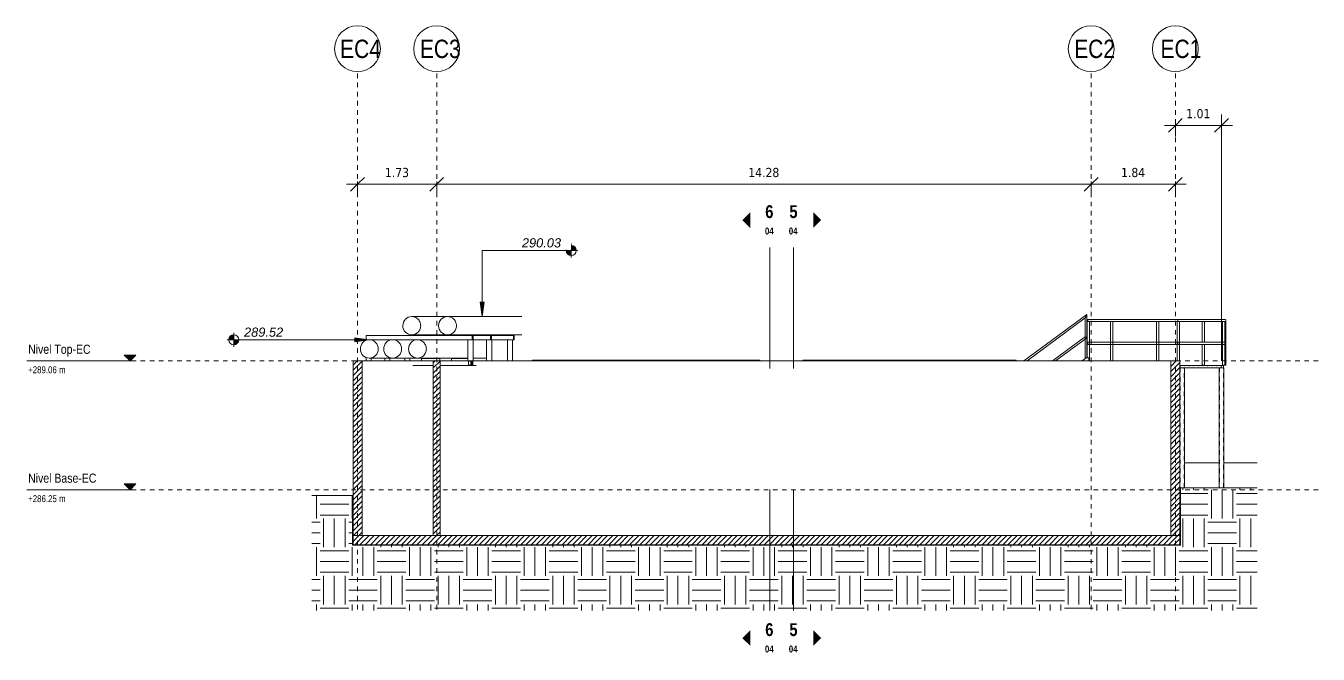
# Model space of a CAD drawing. Header units: metres. Extents: x 118 to 451, y -76 to 55.
# Drawn here: x 325.79 to 354, y -3.16 to 10.56 of the extents above; entities that cross this region are included whole.
import ezdxf

# ---------------------------------------------------------------- set-up
doc = ezdxf.new("R2010")
doc.units = ezdxf.units.M
for name, pattern in [('Centre', [0.03175, 0.00635, -0.00475, 0.0159, -0.00475]), ('Grid Line', [0.022225, 0.0127, -0.003175, 0.003175, -0.003175]), ('Hidden', [0.007144, 0.004763, -0.002381])]:
    doc.linetypes.add(name, pattern=pattern)
for name, color, linetype, lineweight in [('A-ANNO-DIMS', 7, 'Continuous', 9), ('A-ANNO-DIMS-100', 7, 'Continuous', 9), ('A-DETL-GENF', 7, 'Continuous', 9), ('A-DETL-THIN', 7, 'Continuous', 9), ('A-FLOR', 7, 'Continuous', 9), ('A-FLOR-HRAL', 7, 'Continuous', 9), ('A-FLOR-LEVL', 7, 'Continuous', 9), ('A-FLOR-PATT', 7, 'Continuous', 35), ('A-GENM', 7, 'Continuous', 9), ('A-WALL', 7, 'Continuous', 9), ('A-WALL-PATT', 7, 'Continuous', 35), ('G-ANNO-DIMS', 7, 'Continuous', 9), ('G-ANNO-SYMB', 7, 'Continuous', 9), ('P-PIPE', 7, 'Continuous', 9), ('S-BEAM', 7, 'Continuous', 9), ('S-COLS', 7, 'Continuous', 9), ('S-GRID', 7, 'Continuous', 9), ('S-GRID-IDEN', 7, 'Continuous', 9)]:
    doc.layers.add(name, color=color, linetype=linetype, lineweight=lineweight)
doc.layers.add('L-PLNT', color=7, linetype='Continuous', lineweight=18, true_color=0x7f7f7f)
doc.styles.add('Arial_I', font='ariali.ttf', dxfattribs={"height": 0.2})
doc.styles.add('Saira Condensed', font='SairaCondensed-Regular.ttf', dxfattribs={"height": 0.4})
doc.styles.add('Saira Condensed_1', font='SairaCondensed-Regular.ttf', dxfattribs={"height": 0.2})
doc.styles.add('Saira Condensed_2', font='SairaCondensed-Regular.ttf', dxfattribs={"height": 0.15})
doc.styles.add('Saira Condensed_B', font='', dxfattribs={"height": 0.15})
doc.styles.add('Saira Condensed_B_1', font='', dxfattribs={"height": 0.28})
doc.styles.add('Tahoma', font='tahoma.ttf', dxfattribs={"height": 0.2})
doc.styles.get('Saira Condensed_B').set_extended_font_data('Saira Condensed', bold=True)
doc.styles.get('Saira Condensed_B_1').set_extended_font_data('Saira Condensed', bold=True)
doc.dimstyles.new('R_Tahoma_2_0', dxfattribs={"dimscale": 0.3048, "dimtxt": 0.208804, "dimasz": 0.984252, "dimexe": 0.787402, "dimexo": 0.492126, "dimgap": 0.328084, "dimtad": 1, "dimrnd": 0.01, "dimzin": 0, "dimdsep": 46, "dimtxsty": 'Tahoma', "dimblk1": 'OBLIQUE', "dimblk2": 'OBLIQUE', "dimsah": 1, "dimcen": 0.09, "dimdle": 0.787402, "dimazin": 2, "dimtfac": 1, "dimtdec": 4, "dimtix": 1, "dimtmove": 0, "dimatfit": 3, "dimfxl": 1, "dimtvp": 1, "dimtolj": 1, "dimtzin": 0, "dimarcsym": 2})
pattern_1 = [(45, (344.713605, 1.126), (-0.05656854, 0.05656854), [])]

# ---------------------------------------------------------------- blocks, each defined once
blk = doc.blocks.new('M_RPC Tree - Conifer - Yellow Pine - 27_4 Meters-644703-Sección 01')
at = {"layer": 'L-PLNT'}
for p, q in [((-15.282, 1.013), (-14.521, 1.013)), ((-13.695, 1.013), (-14.421, 1.013))]:
    blk.add_line(p, q, dxfattribs=at)
blk = doc.blocks.new('YADRAN_AB_ARQ_MO_000_SITIO_rvt-1-Sección 01')
at = {"layer": 'L-PLNT', "color": 8, "lineweight": 18, "true_color": 0x7f7f7f}
blk.add_blockref('M_RPC Tree - Conifer - Yellow Pine - 27_4 Meters-644703-Sección 01', (0, 0), dxfattribs=at)
blk = doc.blocks.new('Elbow - Generic - Standard-1697983-Sección 01')
at = {"layer": 'P-PIPE'}
for p, q in [((-31.276, 3.295), (-31.269, 3.295)), ((-31.269, 3.295), (-31.253, 3.295)), ((-31.252, 3.295), (-31.239, 3.295)), ((-31.239, 3.295), (-31.206, 3.295)), ((-31.206, 3.295), (-31.166, 3.295)), ((-31.166, 3.295), (-31.12, 3.295)), ((-31.12, 3.295), (-31.072, 3.295)), ((-31.072, 3.295), (-30.978, 3.295)), ((-30.978, 3.295), (-30.939, 3.295)), ((-30.939, 3.295), (-30.917, 3.295))]:
    blk.add_line(p, q, dxfattribs=at)
at = {"layer": 'P-PIPE', "flags": 128}
blk.add_lwpolyline([(-31.276, 3.302), (-31.276, 3.301), (-31.276, 3.295), (-31.276, 3.295)], dxfattribs=at)
at = {"layer": 'P-PIPE'}
for start_param, end_param in [(3.077042, 3.141593), (3.141593, 3.206143)]:
    blk.add_ellipse((-31.121, 3.503), major_axis=(0, 0.202), ratio=0.97437, start_param=start_param, end_param=end_param, dxfattribs=at)
blk = doc.blocks.new('Elbow - Generic - Standard-V63-Sección 01')
at = {"layer": 'P-PIPE'}
for p, q in [((-31.931, 3.295), (-31.924, 3.295)), ((-31.923, 3.295), (-31.774, 3.295)), ((-31.774, 3.295), (-31.527, 3.295))]:
    blk.add_line(p, q, dxfattribs=at)
at = {"layer": 'P-PIPE', "flags": 128}
for points in [[(-31.931, 3.302), (-31.931, 3.301), (-31.931, 3.295), (-31.931, 3.295)], [(-31.527, 3.302), (-31.527, 3.297), (-31.527, 3.295)]]:
    blk.add_lwpolyline(points, dxfattribs=at)
at = {"layer": 'P-PIPE'}
for start_param, end_param in [(3.076101, 3.141593), (3.141593, 3.207085)]:
    blk.add_ellipse((-31.776, 3.503), major_axis=(0, 0.202), ratio=0.97437, start_param=start_param, end_param=end_param, dxfattribs=at)
blk = doc.blocks.new('RHS-Rectangular Hollow Section - 100 x 100-1771880-Sección 01')
at = {"layer": 'S-BEAM'}
for p, q in [((-29.925, 3.799), (-30.405, 3.799)), ((-30.395, 3.699), (-30.056, 3.699)), ((-29.955, 3.699), (-29.925, 3.699)), ((-29.926, 3.793), (-29.926, 3.706)), ((-29.909, 3.799), (-29.925, 3.799)), ((-29.925, 3.796), (-29.909, 3.796)), ((-29.925, 3.706), (-29.925, 3.793)), ((-29.909, 3.703), (-29.925, 3.703)), ((-29.925, 3.699), (-29.909, 3.699)), ((-29.909, 3.793), (-29.909, 3.706)), ((-29.908, 3.706), (-29.908, 3.793))]:
    blk.add_line(p, q, dxfattribs=at)
for centre, major_axis, start_param, end_param in [((-29.925, 3.793), (0, 0.0064), 0, 1.570796), ((-29.925, 3.706), (0, 0.0064), 1.570796, 3.141593), ((-29.925, 3.793), (0, 0.0032), 0, 1.570796), ((-29.925, 3.706), (0, 0.0032), 1.570796, 3.141593), ((-29.909, 3.793), (0, 0.0064), 4.712389, 6.283185), ((-29.909, 3.793), (0, 0.0032), 4.712389, 6.283185), ((-29.909, 3.706), (0, 0.0064), 3.141593, 4.712389), ((-29.909, 3.706), (0, 0.0032), 3.141593, 4.712389)]:
    blk.add_ellipse(centre, major_axis=major_axis, ratio=0.173648, start_param=start_param, end_param=end_param, dxfattribs=at)
blk = doc.blocks.new('FCA_N_Columna de acero - 100x100mm-1769814-Sección 01')
at = {"layer": 'S-COLS'}
for p, q in [((-32.298, 3.302), (-32.298, 3.242)), ((-32.186, 3.242), (-32.186, 3.302))]:
    blk.add_line(p, q, dxfattribs=at)
blk = doc.blocks.new('FCA_N_Columna de acero - 100x100mm-V64-Sección 01')
at = {"layer": 'S-COLS'}
for p, q in [((-30.057, 3.702), (-30.057, 3.242)), ((-30.057, 3.702), (-30.047, 3.702)), ((-29.972, 3.702), (-30.047, 3.702)), ((-29.972, 3.702), (-29.958, 3.702)), ((-29.954, 3.702), (-29.958, 3.702)), ((-29.945, 3.242), (-29.945, 3.7))]:
    blk.add_line(p, q, dxfattribs=at)
blk = doc.blocks.new('RHS-Rectangular Hollow Section - 100 x 100-1771834-Sección 01')
at = {"layer": 'S-BEAM'}
for p, q in [((-30.424, 3.799), (-30.802, 3.799)), ((-30.802, 3.699), (-30.424, 3.699)), ((-30.426, 3.793), (-30.426, 3.706)), ((-30.425, 3.706), (-30.425, 3.793)), ((-30.405, 3.799), (-30.424, 3.799)), ((-30.424, 3.796), (-30.405, 3.796)), ((-30.405, 3.703), (-30.424, 3.703)), ((-30.404, 3.793), (-30.404, 3.706)), ((-30.403, 3.706), (-30.403, 3.793))]:
    blk.add_line(p, q, dxfattribs=at)
for centre, major_axis, start_param, end_param in [((-30.424, 3.793), (0, 0.0064), 0, 1.570796), ((-30.424, 3.706), (0, 0.0064), 1.570796, 2.094395), ((-30.424, 3.793), (0, 0.0032), 0, 1.570796), ((-30.424, 3.706), (0, 0.0032), 1.570796, 3.141593), ((-30.405, 3.793), (0, 0.0064), 4.712389, 6.283185), ((-30.405, 3.793), (0, 0.0032), 4.712389, 6.283185), ((-30.405, 3.706), (0, 0.0032), 3.141593, 4.712389), ((-30.405, 3.706), (0, 0.0064), 4.18879, 4.712389)]:
    blk.add_ellipse(centre, major_axis=major_axis, ratio=0.224951, start_param=start_param, end_param=end_param, dxfattribs=at)
blk = doc.blocks.new('FCA_N_Columna de acero - 100x100mm-V65-Sección 01')
at = {"layer": 'S-COLS'}
for p, q in [((-32.732, 3.303), (-32.732, 3.242)), ((-32.62, 3.242), (-32.62, 3.303))]:
    blk.add_line(p, q, dxfattribs=at)
blk = doc.blocks.new('FCA_N_Columna de acero - 100x100mm-V66-Sección 01')
at = {"layer": 'S-COLS'}
for p, q in [((-30.51, 3.702), (-30.51, 3.242)), ((-30.506, 3.702), (-30.5, 3.702)), ((-30.426, 3.702), (-30.5, 3.702)), ((-30.426, 3.702), (-30.412, 3.702)), ((-30.395, 3.702), (-30.412, 3.702)), ((-30.395, 3.242), (-30.395, 3.702)), ((-30.395, 3.702), (-30.395, 3.702))]:
    blk.add_line(p, q, dxfattribs=at)
blk = doc.blocks.new('RHS-Rectangular Hollow Section - 100 x 100-1771792-Sección 01')
at = {"layer": 'S-BEAM'}
for p, q in [((-33.139, 3.706), (-33.139, 3.793)), ((-30.822, 3.799), (-33.138, 3.799)), ((-33.138, 3.699), (-33.098, 3.699)), ((-32.811, 3.699), (-32.589, 3.699)), ((-32.301, 3.699), (-32.047, 3.699)), ((-31.76, 3.699), (-30.822, 3.699)), ((-30.823, 3.793), (-30.823, 3.706)), ((-30.823, 3.706), (-30.823, 3.793)), ((-30.802, 3.799), (-30.822, 3.799)), ((-30.822, 3.796), (-30.802, 3.796)), ((-30.802, 3.703), (-30.822, 3.703)), ((-30.822, 3.699), (-30.802, 3.699)), ((-30.802, 3.793), (-30.802, 3.706)), ((-30.801, 3.706), (-30.801, 3.793))]:
    blk.add_line(p, q, dxfattribs=at)
for centre, major_axis, start_param, end_param in [((-33.138, 3.793), (0, 0.0064), 0, 1.570796), ((-33.138, 3.706), (0, 0.0064), 1.570796, 2.879793), ((-30.822, 3.793), (0, 0.0064), 0, 1.570796), ((-30.822, 3.793), (0, 0.0032), 0, 1.570796), ((-30.822, 3.706), (0, 0.0064), 1.570796, 3.141593), ((-30.822, 3.706), (0, 0.0032), 1.570796, 3.141593), ((-30.802, 3.793), (0, 0.0064), 4.712389, 6.283185), ((-30.802, 3.793), (0, 0.0032), 4.712389, 6.283185), ((-30.802, 3.706), (0, 0.0064), 3.141593, 4.712389), ((-30.802, 3.706), (0, 0.0032), 3.141593, 4.712389)]:
    blk.add_ellipse(centre, major_axis=major_axis, ratio=0.224951, start_param=start_param, end_param=end_param, dxfattribs=at)
blk = doc.blocks.new('FCA_N_Columna de acero - 100x100mm-V67-Sección 01')
at = {"layer": 'S-COLS'}
for p, q in [((-33.141, 3.702), (-33.141, 3.688)), ((-33.141, 3.702), (-33.14, 3.702)), ((-33.135, 3.702), (-33.131, 3.702)), ((-33.116, 3.702), (-33.131, 3.702)), ((-33.141, 3.317), (-33.141, 3.242)), ((-33.029, 3.242), (-33.029, 3.303))]:
    blk.add_line(p, q, dxfattribs=at)
blk = doc.blocks.new('FCA_N_Columna de acero - 100x100mm-V68-Sección 01')
at = {"layer": 'S-COLS'}
for p, q in [((-30.918, 3.702), (-30.918, 3.242)), ((-30.915, 3.702), (-30.909, 3.702)), ((-30.835, 3.702), (-30.909, 3.702)), ((-30.835, 3.702), (-30.829, 3.702)), ((-30.804, 3.702), (-30.821, 3.702)), ((-30.803, 3.242), (-30.803, 3.702)), ((-30.918, 3.242), (-30.909, 3.242)), ((-30.835, 3.242), (-30.909, 3.242))]:
    blk.add_line(p, q, dxfattribs=at)
blk = doc.blocks.new('RHS-Rectangular Hollow Section - 100 x 100-1771746-Sección 01')
at = {"layer": 'S-BEAM'}
for p, q in [((-31.676, 3.242), (-32.119, 3.242)), ((-32.119, 3.142), (-31.676, 3.142)), ((-30.856, 3.242), (-31.526, 3.242)), ((-31.526, 3.142), (-30.856, 3.142)), ((-30.858, 3.235), (-30.858, 3.148)), ((-30.857, 3.148), (-30.857, 3.235)), ((-30.836, 3.235), (-30.836, 3.148)), ((-30.835, 3.148), (-30.835, 3.235))]:
    blk.add_line(p, q, dxfattribs=at)
for centre, major_axis, start_param, end_param in [((-30.856, 3.235), (0, 0.0064), 1.015436, 1.570796), ((-30.856, 3.148), (0, 0.0064), 1.570796, 2.126157), ((-30.856, 3.235), (0, 0.0032), 0, 1.570796), ((-30.856, 3.148), (0, 0.0032), 1.570796, 3.141593), ((-30.836, 3.235), (0, 0.0032), 4.712389, 6.283185), ((-30.836, 3.148), (0, 0.0032), 3.141593, 4.712389), ((-30.836, 3.235), (0, 0.0064), 4.712389, 5.267749), ((-30.836, 3.148), (0, 0.0064), 4.157029, 4.712389)]:
    blk.add_ellipse(centre, major_axis=major_axis, ratio=0.224951, start_param=start_param, end_param=end_param, dxfattribs=at)
blk = doc.blocks.new('RHS-Rectangular Hollow Section - 100 x 100-1771747-Sección 01')
at = {"layer": 'S-BEAM'}
for p, q in [((-30.909, 3.235), (-30.909, 3.148)), ((-30.905, 3.148), (-30.905, 3.235)), ((-30.817, 3.242), (-30.902, 3.242)), ((-30.902, 3.239), (-30.817, 3.239)), ((-30.817, 3.145), (-30.902, 3.145)), ((-30.902, 3.142), (-30.817, 3.142)), ((-30.736, 3.242), (-30.817, 3.242)), ((-30.817, 3.142), (-30.736, 3.142)), ((-30.814, 3.235), (-30.814, 3.148)), ((-30.811, 3.148), (-30.811, 3.235))]:
    blk.add_line(p, q, dxfattribs=at)
for centre, major_axis, start_param, end_param in [((-30.902, 3.235), (0, 0.0064), 0, 1.570796), ((-30.902, 3.148), (0, 0.0064), 1.570796, 3.141593), ((-30.902, 3.235), (0, 0.0032), 0, 1.570796), ((-30.902, 3.148), (0, 0.0032), 1.570796, 3.141593), ((-30.817, 3.235), (0, 0.0064), 4.712389, 6.283185), ((-30.817, 3.235), (0, 0.0032), 4.712389, 6.283185), ((-30.817, 3.148), (0, 0.0064), 3.141593, 4.712389), ((-30.817, 3.148), (0, 0.0032), 3.141593, 4.712389)]:
    blk.add_ellipse(centre, major_axis=major_axis, ratio=0.97437, start_param=start_param, end_param=end_param, dxfattribs=at)
blk = doc.blocks.new('M_Esc Estanque Cabecera-03 - M_Esc Estanque Cabecera-03-1776153-Sección 01')
at = {"layer": 'A-GENM'}
for p, q in [((-17.407, 4.258), (-18.782, 3.242)), ((-17.407, 3.306), (-17.407, 4.258)), ((-18.715, 3.242), (-17.447, 4.179)), ((-17.447, 4.179), (-17.447, 3.749)), ((-17.439, 3.773), (-18.158, 3.242)), ((-18.091, 3.242), (-17.415, 3.741)), ((-17.447, 3.736), (-17.447, 3.306)), ((-17.422, 3.751), (-17.431, 3.763)), ((-17.427, 3.306), (-17.514, 3.242)), ((-17.447, 3.306), (-17.411, 3.306)), ((-17.368, 3.306), (-17.411, 3.306)), ((-17.368, 3.242), (-17.368, 3.306))]:
    blk.add_line(p, q, dxfattribs=at)
blk.add_open_spline([(-17.447, 4.179), (-17.447, 4.179), (-17.447, 4.179), (-17.446, 4.18), (-17.445, 4.182), (-17.445, 4.183), (-17.444, 4.185), (-17.443, 4.187), (-17.442, 4.189), (-17.441, 4.191), (-17.439, 4.194), (-17.438, 4.197), (-17.436, 4.2), (-17.434, 4.204), (-17.432, 4.209), (-17.429, 4.214), (-17.427, 4.219), (-17.424, 4.224), (-17.422, 4.229), (-17.419, 4.234), (-17.417, 4.238), (-17.416, 4.241), (-17.414, 4.244), (-17.413, 4.246), (-17.412, 4.249), (-17.411, 4.251), (-17.41, 4.253), (-17.409, 4.254), (-17.408, 4.256), (-17.407, 4.257), (-17.407, 4.258), (-17.407, 4.258), (-17.407, 4.258)], degree=3, knots=[0, 0, 0, 0, 0.041667, 0.083333, 0.125, 0.145833, 0.166667, 0.208333, 0.229167, 0.25, 0.291667, 0.3125, 0.333333, 0.375, 0.416667, 0.458333, 0.5, 0.541667, 0.583333, 0.625, 0.666667, 0.6875, 0.708333, 0.75, 0.770833, 0.791667, 0.833333, 0.854167, 0.875, 0.916667, 0.958333, 1, 1, 1, 1], dxfattribs=at)
blk = doc.blocks.new('Grating Peldaño - 1100 x 1000-1777351-Sección 01')
at = {"layer": 'A-GENM'}
for p, q in [((-15.379, 3.142), (-14.427, 3.142)), ((-15.379, 3.142), (-15.377, 3.142)), ((-15.377, 3.142), (-15.377, 3.092)), ((-14.477, 3.142), (-14.427, 3.142)), ((-14.477, 3.092), (-14.477, 3.142)), ((-14.427, 3.092), (-14.427, 3.142)), ((-14.427, 3.142), (-14.427, 3.092)), ((-14.427, 3.092), (-15.379, 3.092)), ((-15.377, 3.092), (-15.379, 3.092)), ((-14.427, 3.092), (-14.477, 3.092))]:
    blk.add_line(p, q, dxfattribs=at)
for centre, start, end in [((-15.377, 3.137), 0, 105), ((-15.377, 3.137), 255, 0), ((-15.277, 3.137), 0, 180), ((-15.277, 3.137), 180, 0), ((-15.177, 3.137), 0, 180), ((-15.177, 3.137), 180, 0), ((-15.077, 3.137), 0, 180), ((-15.077, 3.137), 180, 0), ((-14.977, 3.137), 0, 180), ((-14.977, 3.137), 180, 0), ((-14.877, 3.137), 0, 180), ((-14.877, 3.137), 180, 0), ((-14.777, 3.137), 0, 180), ((-14.777, 3.137), 180, 0), ((-14.677, 3.137), 0, 180), ((-14.677, 3.137), 180, 0), ((-14.577, 3.137), 0, 180), ((-14.577, 3.137), 180, 0), ((-14.477, 3.137), 0, 180), ((-14.477, 3.137), 180, 0)]:
    blk.add_arc(centre, 0.005, start, end, dxfattribs=at)
blk = doc.blocks.new('Railing - 2_-1754973-Sección 01')
at = {"layer": 'A-FLOR-HRAL'}
for p, q in [((-16.892, 4.099), (-16.892, 3.242)), ((-16.892, 4.099), (-16.867, 4.099)), ((-16.867, 4.099), (-16.842, 4.099)), ((-16.842, 3.242), (-16.842, 4.099))]:
    blk.add_line(p, q, dxfattribs=at)
blk = doc.blocks.new('Railing - 2_-V69-Sección 01')
at = {"layer": 'A-FLOR-HRAL'}
for p, q in [((-14.892, 4.099), (-14.892, 3.649)), ((-14.842, 3.649), (-14.842, 4.099)), ((-14.892, 3.599), (-14.892, 3.149)), ((-14.842, 3.149), (-14.842, 3.599)), ((-14.867, 3.149), (-14.892, 3.149)), ((-14.842, 3.149), (-14.867, 3.149))]:
    blk.add_line(p, q, dxfattribs=at)
blk = doc.blocks.new('Railing - 2_-V70-Sección 01')
at = {"layer": 'A-FLOR-HRAL'}
for p, q in [((-14.402, 4.099), (-14.377, 4.099)), ((-14.377, 3.149), (-14.377, 4.099)), ((-14.377, 3.149), (-14.402, 3.149))]:
    blk.add_line(p, q, dxfattribs=at)
blk = doc.blocks.new('Railing - 2_-V71-Sección 01')
at = {"layer": 'A-FLOR-HRAL'}
for p, q in [((-14.452, 4.099), (-14.452, 3.149)), ((-14.452, 4.099), (-14.427, 4.099)), ((-14.427, 4.099), (-14.402, 4.099)), ((-14.402, 3.149), (-14.402, 4.099)), ((-14.427, 3.149), (-14.452, 3.149)), ((-14.402, 3.149), (-14.427, 3.149))]:
    blk.add_line(p, q, dxfattribs=at)
blk = doc.blocks.new('Railing - 2_-V72-Sección 01')
at = {"layer": 'A-FLOR-HRAL'}
for p, q in [((-17.402, 4.099), (-17.402, 3.306)), ((-17.402, 4.099), (-17.377, 4.099)), ((-17.377, 4.099), (-17.352, 4.099)), ((-17.352, 3.242), (-17.352, 4.099))]:
    blk.add_line(p, q, dxfattribs=at)
blk = doc.blocks.new('Railing - 2_-V73-Sección 01')
at = {"layer": 'A-FLOR-HRAL'}
for p, q in [((-15.44, 4.099), (-15.44, 3.242)), ((-15.44, 4.099), (-15.415, 4.099)), ((-15.415, 4.099), (-15.39, 4.099)), ((-15.39, 3.242), (-15.39, 4.099))]:
    blk.add_line(p, q, dxfattribs=at)
blk = doc.blocks.new('Railing - Railing-1776315-Sección 01')
at = {"layer": 'A-FLOR-HRAL'}
for p, q in [((-15.427, 4.149), (-17.389, 4.149)), ((-17.389, 4.149), (-17.389, 4.124)), ((-17.389, 4.124), (-17.389, 4.099)), ((-17.389, 4.099), (-15.44, 4.099)), ((-14.402, 4.149), (-15.427, 4.149)), ((-15.427, 4.149), (-15.427, 4.124)), ((-15.427, 4.124), (-15.427, 4.099)), ((-15.427, 4.099), (-14.402, 4.099)), ((-15.44, 3.649), (-17.389, 3.649)), ((-17.389, 3.636), (-17.389, 3.624)), ((-17.389, 3.624), (-17.389, 3.611)), ((-17.389, 3.599), (-15.44, 3.599)), ((-14.402, 3.649), (-15.427, 3.649)), ((-15.427, 3.636), (-15.427, 3.624)), ((-15.427, 3.624), (-15.427, 3.611)), ((-15.427, 3.599), (-14.402, 3.599))]:
    blk.add_line(p, q, dxfattribs=at)
for points, knots in [([(-14.377, 4.124), (-14.377, 4.126), (-14.377, 4.129), (-14.379, 4.133), (-14.38, 4.136), (-14.382, 4.139), (-14.383, 4.14), (-14.385, 4.142), (-14.387, 4.144), (-14.389, 4.145), (-14.391, 4.146), (-14.392, 4.147), (-14.394, 4.147), (-14.396, 4.148), (-14.397, 4.148), (-14.399, 4.149), (-14.4, 4.149), (-14.402, 4.149), (-14.402, 4.149)], [0, 0, 0, 0, 0.0833333, 0.125, 0.1666667, 0.2083333, 0.2291667, 0.25, 0.2916667, 0.3333333, 0.3541667, 0.375, 0.3958333, 0.4166667, 0.4375, 0.4583333, 0.4791667, 0.5, 0.5, 0.5, 0.5]), ([(-14.402, 4.099), (-14.402, 4.099), (-14.4, 4.099), (-14.399, 4.099), (-14.397, 4.099), (-14.396, 4.1), (-14.394, 4.1), (-14.392, 4.101), (-14.391, 4.101), (-14.39, 4.102), (-14.388, 4.103), (-14.386, 4.104), (-14.385, 4.106), (-14.383, 4.107), (-14.382, 4.109), (-14.38, 4.111), (-14.379, 4.114), (-14.377, 4.118), (-14.377, 4.122), (-14.377, 4.124)], [0.5, 0.5, 0.5, 0.5, 0.5208333, 0.5416667, 0.5625, 0.5833333, 0.6041667, 0.625, 0.6458333, 0.6666667, 0.6875, 0.7083333, 0.75, 0.7708333, 0.7916667, 0.8333333, 0.875, 0.9166667, 1, 1, 1, 1]), ([(-14.377, 3.624), (-14.377, 3.626), (-14.377, 3.629), (-14.379, 3.633), (-14.38, 3.636), (-14.382, 3.639), (-14.383, 3.64), (-14.385, 3.642), (-14.387, 3.644), (-14.389, 3.645), (-14.391, 3.646), (-14.392, 3.647), (-14.394, 3.647), (-14.396, 3.648), (-14.397, 3.648), (-14.399, 3.649), (-14.4, 3.649), (-14.402, 3.649), (-14.402, 3.649)], [0, 0, 0, 0, 0.0833333, 0.125, 0.1666667, 0.2083333, 0.2291667, 0.25, 0.2916667, 0.3333333, 0.3541667, 0.375, 0.3958333, 0.4166667, 0.4375, 0.4583333, 0.4791667, 0.5, 0.5, 0.5, 0.5]), ([(-14.402, 3.599), (-14.402, 3.599), (-14.4, 3.599), (-14.399, 3.599), (-14.397, 3.599), (-14.396, 3.6), (-14.394, 3.6), (-14.392, 3.601), (-14.391, 3.601), (-14.39, 3.602), (-14.388, 3.603), (-14.386, 3.604), (-14.385, 3.606), (-14.383, 3.607), (-14.382, 3.609), (-14.38, 3.611), (-14.379, 3.614), (-14.377, 3.618), (-14.377, 3.622), (-14.377, 3.624)], [0.5, 0.5, 0.5, 0.5, 0.5208333, 0.5416667, 0.5625, 0.5833333, 0.6041667, 0.625, 0.6458333, 0.6666667, 0.6875, 0.7083333, 0.75, 0.7708333, 0.7916667, 0.8333333, 0.875, 0.9166667, 1, 1, 1, 1])]:
    blk.add_open_spline(points, degree=3, knots=knots, dxfattribs=at)
for name, p in [('Railing - 2_-V72-Sección 01', (0, 0)), ('Railing - 2_-1754973-Sección 01', (0, 0)), ('Railing - 2_-1754973-Sección 01', (1, 0)), ('Railing - 2_-V73-Sección 01', (0, 0)), ('Railing - 2_-V69-Sección 01', (0, 0)), ('Railing - 2_-V71-Sección 01', (0, 0)), ('Railing - 2_-V70-Sección 01', (0, 0))]:
    blk.add_blockref(name, p)
blk = doc.blocks.new('Railing - Railing-1776393-Sección 01')
at = {"layer": 'A-FLOR-HRAL'}
for p, q in [((-18.955, 3.261), (-23.612, 3.261)), ((-23.612, 3.261), (-23.612, 3.242)), ((-18.955, 3.242), (-18.955, 3.261))]:
    blk.add_line(p, q, dxfattribs=at)
blk = doc.blocks.new('Railing - Railing-1776462-Sección 01')
at = {"layer": 'A-FLOR-HRAL'}
for p, q in [((-24.549, 3.261), (-29.493, 3.261)), ((-24.549, 3.242), (-24.549, 3.261))]:
    blk.add_line(p, q, dxfattribs=at)
blk.add_arc((-29.493, 3.236), 0.025, 15, 165, dxfattribs=at)
blk = doc.blocks.new('FCA_N_Columna de acero - 100x100mm-1776650-Sección 01')
at = {"layer": 'S-COLS'}
for p, q in [((-14.521, 3.092), (-14.521, 0.471)), ((-14.521, 3.092), (-14.509, 3.092)), ((-14.433, 3.092), (-14.509, 3.092)), ((-14.433, 3.092), (-14.421, 3.092)), ((-14.421, 0.471), (-14.421, 3.092))]:
    blk.add_line(p, q, dxfattribs=at)
at = {"layer": 'S-COLS', "linetype": 'Hidden'}
for p, q in [((-14.515, 3.092), (-14.515, 0.471)), ((-14.427, 0.471), (-14.427, 3.092))]:
    blk.add_line(p, q, dxfattribs=at)
blk = doc.blocks.new('FCA_N_Columna de acero - 100x100mm-V74-Sección 01')
at = {"layer": 'S-COLS'}
for p, q in [((-15.379, 3.092), (-15.37, 3.092)), ((-15.294, 3.092), (-15.37, 3.092)), ((-15.294, 3.092), (-15.282, 3.092)), ((-15.282, 0.471), (-15.282, 3.092)), ((-15.379, 0.428), (-15.37, 0.428)), ((-15.363, 0.428), (-15.37, 0.428))]:
    blk.add_line(p, q, dxfattribs=at)
at = {"layer": 'S-COLS', "linetype": 'Hidden'}
for p, q in [((-15.376, 3.092), (-15.376, 0.428)), ((-15.288, 0.471), (-15.288, 3.092))]:
    blk.add_line(p, q, dxfattribs=at)
blk = doc.blocks.new('Level - Con_Triangulo-1145791-Sección 01')
at = {"layer": 'A-FLOR-LEVL', "true_color": 0xe2e2e2}
blk.add_hatch(color=254, dxfattribs=at).paths.add_polyline_path([(-38.421, 0.556), (-38.292, 0.428), (-38.163, 0.556)])
at = {"layer": 'A-FLOR-LEVL', "color": 253, "true_color": 0xaaaaaa}
for p, q in [((-38.163, 0.428), (-40.548, 0.428)), ((-38.421, 0.556), (-38.163, 0.556)), ((-38.292, 0.428), (-38.421, 0.556)), ((-38.163, 0.556), (-38.292, 0.428))]:
    blk.add_line(p, q, dxfattribs=at)
blk = doc.blocks.new('Grid - 5mm-1144975-Sección 01')
at = {"layer": 'S-GRID-IDEN', "color": 253, "true_color": 0xaaaaaa}
blk.add_circle((-15.479, 10.056), 0.5, dxfattribs=at)
blk = doc.blocks.new('Section - Símbolo_Detalle_Plano-1146154-Sección 01')
at = {"layer": 'G-ANNO-SYMB', "true_color": 0x808080}
blk.add_hatch(color=8, dxfattribs=at).paths.add_polyline_path([(-23.379, -2.638), (-23.379, -2.979), (-23.208, -2.808)])
blk = doc.blocks.new('DIMBLOCK47-Sección 01')
at = {"layer": 'A-ANNO-DIMS-100', "lineweight": 35}
for p, q in [((349.044, 7.098), (348.894, 6.948)), ((349.044, 7.098), (349.194, 7.248)), ((350.881, 7.098), (350.731, 6.948)), ((350.881, 7.098), (351.031, 7.248))]:
    blk.add_line(p, q, dxfattribs=at)
at = {"layer": 'A-ANNO-DIMS-100'}
for p, q in [((349.044, 7.098), (349.044, 7.16)), ((351.121, 7.098), (349.044, 7.098)), ((349.044, 7.098), (349.044, 6.858)), ((350.881, 7.098), (350.881, 7.16)), ((350.881, 7.098), (350.881, 6.858))]:
    blk.add_line(p, q, dxfattribs=at)
at = {"layer": 'A-ANNO-DIMS-100', "color": 0, "insert": (349.697, 7.455), "char_height": 0.2, "width": 0.63636, "attachment_point": 1, "line_spacing_factor": 0.994306, "style": 'Tahoma'}
blk.add_mtext('1.84', dxfattribs=at)
blk = doc.blocks.new('_Oblique')
at = {"color": 0, "linetype": 'ByBlock', "lineweight": -2}
blk.add_line((-0.5, -0.5), (0.5, 0.5), dxfattribs=at)
blk = doc.blocks.new('DIMBLOCK48-Sección 01')
at = {"layer": 'A-ANNO-DIMS-100', "lineweight": 35}
for p, q in [((334.76, 7.098), (334.61, 6.948)), ((334.76, 7.098), (334.91, 7.248)), ((349.044, 7.098), (348.894, 6.948)), ((349.044, 7.098), (349.194, 7.248))]:
    blk.add_line(p, q, dxfattribs=at)
at = {"layer": 'A-ANNO-DIMS-100'}
for p, q in [((334.76, 7.098), (334.76, 7.16)), ((349.044, 7.098), (334.76, 7.098)), ((334.76, 7.098), (334.76, 6.858)), ((349.044, 7.098), (349.044, 7.16)), ((349.044, 7.098), (349.044, 6.858))]:
    blk.add_line(p, q, dxfattribs=at)
at = {"layer": 'A-ANNO-DIMS-100', "color": 0, "insert": (341.562, 7.455), "char_height": 0.2, "width": 0.81533, "attachment_point": 1, "line_spacing_factor": 0.994306, "style": 'Tahoma'}
blk.add_mtext('14.28', dxfattribs=at)
blk = doc.blocks.new('DIMBLOCK49-Sección 01')
at = {"layer": 'A-ANNO-DIMS-100'}
for p, q in [((334.76, 7.098), (332.792, 7.098)), ((333.032, 7.098), (333.032, 7.16)), ((333.032, 7.098), (333.032, 6.858)), ((334.76, 7.098), (334.76, 7.16)), ((334.76, 7.098), (334.76, 6.858))]:
    blk.add_line(p, q, dxfattribs=at)
at = {"layer": 'A-ANNO-DIMS-100', "lineweight": 35}
for p, q in [((333.032, 7.098), (332.882, 6.948)), ((333.032, 7.098), (333.182, 7.248)), ((334.76, 7.098), (334.61, 6.948)), ((334.76, 7.098), (334.91, 7.248))]:
    blk.add_line(p, q, dxfattribs=at)
at = {"layer": 'A-ANNO-DIMS-100', "color": 0, "insert": (333.631, 7.455), "char_height": 0.2, "width": 0.63636, "attachment_point": 1, "line_spacing_factor": 0.994306, "style": 'Tahoma'}
blk.add_mtext('1.73', dxfattribs=at)
blk = doc.blocks.new('Spot Elevations - Simbolo Cota Elevación-1114047-Sección 01')
at = {"layer": 'G-ANNO-DIMS'}
h = blk.add_hatch(color=256, dxfattribs=at)
edge = h.paths.add_edge_path()
edge.add_line((-28.663, 5.653), (-28.773, 5.653))
edge.add_arc((-28.663, 5.653), 0.11, 180, 270)
edge.add_line((-28.663, 5.543), (-28.663, 5.653))
h = blk.add_hatch(color=256, dxfattribs=at)
edge = h.paths.add_edge_path()
edge.add_line((-28.663, 5.653), (-28.553, 5.653))
edge.add_arc((-28.663, 5.653), 0.11, 0, 90)
edge.add_line((-28.663, 5.763), (-28.663, 5.653))
for p, q in [((-28.521, 5.653), (-29.429, 5.653)), ((-28.663, 5.496), (-28.663, 5.803))]:
    blk.add_line(p, q, dxfattribs=at)
blk.add_circle((-28.663, 5.653), 0.11, dxfattribs=at)
for start, end in [(180, 270), (0, 90)]:
    blk.add_arc((-28.663, 5.653), 0.11, start, end, dxfattribs=at)
blk = doc.blocks.new('DIMBLOCK50-Sección 01')
at = {"layer": 'A-ANNO-DIMS-100', "lineweight": 35}
for p, q in [((350.881, 8.383), (351.031, 8.533)), ((351.889, 8.383), (352.039, 8.533)), ((350.881, 8.383), (350.731, 8.233)), ((351.889, 8.383), (351.739, 8.233))]:
    blk.add_line(p, q, dxfattribs=at)
at = {"layer": 'A-ANNO-DIMS-100'}
for p, q in [((351.889, 8.383), (351.889, 8.623)), ((352.129, 8.383), (350.641, 8.383)), ((350.881, 8.383), (350.881, 8.426)), ((350.881, 8.383), (350.881, 8.143)), ((351.889, 8.383), (351.889, 3.242))]:
    blk.add_line(p, q, dxfattribs=at)
at = {"layer": 'A-ANNO-DIMS-100', "color": 0, "insert": (351.12, 8.74), "char_height": 0.2, "width": 0.63636, "attachment_point": 1, "line_spacing_factor": 0.994306, "style": 'Tahoma'}
blk.add_mtext('1.01', dxfattribs=at)

msp = doc.modelspace()

# ---------------------------------------------------------------- hatches: boundary and pattern name
at = {"layer": 'A-DETL-GENF', "true_color": 0xc0c0c0}
h = msp.add_hatch(dxfattribs=at)
h.set_pattern_fill('FP_28', color=9, style=0, pattern_type=2)
h.set_pattern_definition([(0, (344.7136, 1.126), (0.625, 0.625), [0.625, -0.625]), (0, (344.7136, 1.361), (0.625, 0.625), [0.625, -0.625]), (0, (344.7136, 1.595), (0.625, 0.625), [0.625, -0.625]), (90, (344.7916, 1.673), (-0.625, 0.625), [0.625, -0.625]), (90, (345.0256, 1.673), (-0.625, 0.625), [0.625, -0.625]), (90, (345.2596, 1.673), (-0.625, 0.625), [0.625, -0.625])])
h.paths.add_polyline_path([(344.929, -2.21), (352.664, -2.21), (352.664, 0.471), (350.997, 0.471), (350.997, -0.783), (332.926, -0.783), (332.926, 0.301), (332.035, 0.301), (332.035, -2.21), (342.35, -2.21)])
at = {"layer": 'A-FLOR-PATT', "lineweight": 9, "true_color": 0x808080}
h = msp.add_hatch(dxfattribs=at)
h.set_pattern_fill('FP_27', color=8, style=0, pattern_type=2)
h.set_pattern_definition(pattern_1)
h.paths.add_polyline_path([(350.086, -0.772), (350.981, -0.772), (350.981, -0.572), (332.934, -0.572), (332.934, -0.772), (347.507, -0.772)])
at = {"layer": 'A-WALL-PATT', "lineweight": 9, "true_color": 0x808080}
h = msp.add_hatch(dxfattribs=at)
h.set_pattern_fill('FP_27', color=8, style=0, pattern_type=2)
h.set_pattern_definition(pattern_1)
h.paths.add_polyline_path([(333.134, -0.572), (333.134, 3.242), (332.934, 3.242), (332.934, -0.572)])
h = msp.add_hatch(dxfattribs=at)
h.set_pattern_fill('FP_27', color=8, style=0, pattern_type=2)
h.set_pattern_definition(pattern_1)
h.paths.add_polyline_path([(334.834, -0.572), (334.834, 3.242), (334.684, 3.242), (334.684, -0.572)])
h = msp.add_hatch(dxfattribs=at)
h.set_pattern_fill('FP_27', color=8, style=0, pattern_type=2)
h.set_pattern_definition(pattern_1)
h.paths.add_polyline_path([(350.781, -0.572), (350.981, -0.572), (350.981, 3.242), (350.781, 3.242), (350.781, -0.228)])
at = {"layer": 'G-ANNO-DIMS'}
for points in [[(335.752, 4.21), (335.794, 4.527), (335.711, 4.527)], [(333.289, 3.703), (332.971, 3.744), (332.971, 3.661)]]:
    msp.add_hatch(color=256, dxfattribs=at).paths.add_polyline_path(points)

# ---------------------------------------------------------------- linework, layer by layer
at = {"layer": 'A-DETL-THIN'}
for p, q in [((332.926, 0.301), (332.035, 0.301)), ((332.926, -0.783), (332.926, 0.301)), ((350.997, 0.471), (350.997, -0.783)), ((352.664, 0.471), (350.997, 0.471)), ((350.997, -0.783), (332.926, -0.783))]:
    msp.add_line(p, q, dxfattribs=at)
at = {"layer": 'A-FLOR', "lineweight": 18}
for p, q in [((350.981, -0.572), (332.934, -0.572)), ((332.934, -0.572), (332.934, -0.772)), ((332.934, -0.772), (350.981, -0.772)), ((350.981, -0.772), (350.981, -0.572))]:
    msp.add_line(p, q, dxfattribs=at)
at = {"layer": 'A-FLOR-LEVL', "color": 253, "linetype": 'Centre', "true_color": 0xaaaaaa}
for p, q in [((353.998, 3.242), (328.196, 3.242)), ((353.998, 0.428), (328.196, 0.428))]:
    msp.add_line(p, q, dxfattribs=at)
at = {"layer": 'A-WALL', "lineweight": 18}
for p, q in [((333.134, 3.242), (332.934, 3.242)), ((332.934, 3.242), (332.934, -0.572)), ((333.134, -0.572), (333.134, 3.242)), ((334.834, 3.242), (334.684, 3.242)), ((334.684, 3.242), (334.684, -0.572)), ((334.834, -0.572), (334.834, 3.242)), ((350.781, 3.242), (350.781, -0.572)), ((350.981, 3.242), (350.781, 3.242)), ((350.981, -0.572), (350.981, 3.242))]:
    msp.add_line(p, q, dxfattribs=at)
at = {"layer": 'A-WALL'}
for p, q in [((334.298, 3.242), (333.134, 3.242)), ((350.781, 3.242), (335.61, 3.242))]:
    msp.add_line(p, q, dxfattribs=at)
at = {"layer": 'G-ANNO-DIMS'}
for p, q in [((335.752, 5.653), (337.696, 5.653)), ((335.752, 4.21), (335.752, 5.653)), ((335.794, 4.527), (335.711, 4.527)), ((335.711, 4.527), (335.752, 4.21)), ((335.752, 4.21), (335.794, 4.527)), ((332.498, 3.703), (330.332, 3.703)), ((333.289, 3.703), (332.498, 3.703)), ((333.289, 3.703), (332.971, 3.744)), ((332.971, 3.744), (332.971, 3.661)), ((332.971, 3.661), (333.289, 3.703))]:
    msp.add_line(p, q, dxfattribs=at)
at = {"layer": 'G-ANNO-SYMB', "lineweight": 18}
for p, q in [((342.031, 5.717), (342.031, 3.075)), ((342.551, 5.717), (342.551, 3.075)), ((342.031, 0.433), (342.031, -2.208)), ((342.551, 0.433), (342.551, -2.208))]:
    msp.add_line(p, q, dxfattribs=at)
at = {"layer": 'P-PIPE'}
for p, q in [((334.997, 4.21), (334.216, 4.21)), ((336.617, 4.21), (334.997, 4.21)), ((333.592, 3.703), (333.289, 3.703)), ((334.102, 3.703), (333.798, 3.703)), ((334.216, 3.81), (334.997, 3.81)), ((334.643, 3.703), (334.34, 3.703)), ((334.997, 3.81), (336.617, 3.81)), ((333.289, 3.303), (334.34, 3.303)), ((334.34, 3.303), (335.442, 3.303)), ((334.431, 3.295), (334.431, 3.242)), ((334.831, 3.242), (334.831, 3.295)), ((335.085, 3.295), (335.085, 3.242)), ((335.556, 3.303), (335.85, 3.303))]:
    msp.add_line(p, q, dxfattribs=at)
for centre, start_param, end_param in [((334.216, 4.01), 0, 1.570796), ((334.216, 4.01), 1.570796, 3.141593), ((334.216, 4.01), 6.058786, 6.283185), ((334.216, 4.01), 5.834386, 6.05878), ((334.216, 4.01), 5.609987, 5.834383), ((334.216, 4.01), 5.385588, 5.609986), ((334.216, 4.01), 5.161189, 5.385587), ((334.216, 4.01), 4.936788, 5.161188), ((334.216, 4.01), 4.26359, 4.48799), ((334.216, 4.01), 4.712389, 4.936788), ((334.216, 4.01), 4.48799, 4.712388), ((334.997, 4.01), 0, 1.570796), ((334.997, 4.01), 1.570796, 3.141593), ((334.997, 4.01), 6.058786, 6.283185), ((334.997, 4.01), 5.834387, 6.058783), ((334.997, 4.01), 5.385587, 5.834386), ((334.997, 4.01), 4.936789, 5.385587), ((334.997, 4.01), 4.039191, 4.487989), ((334.997, 4.01), 4.712389, 4.936788), ((334.997, 4.01), 4.48799, 4.712389), ((333.289, 3.503), 0, 1.570796), ((333.289, 3.503), 4.712389, 6.283185), ((333.798, 3.503), 0, 1.570796), ((333.798, 3.503), 4.712389, 6.283185), ((334.34, 3.503), 0, 1.570796), ((334.216, 4.01), 3.141593, 3.365992), ((334.216, 4.01), 3.365998, 3.590392), ((334.216, 4.01), 3.590395, 3.814791), ((334.216, 4.01), 3.814792, 4.03919), ((334.34, 3.503), 6.058786, 6.283185), ((334.216, 4.01), 4.039191, 4.26359), ((334.34, 3.503), 5.834389, 6.058785), ((334.34, 3.503), 5.609988, 5.834386), ((334.997, 4.01), 3.141593, 3.365992), ((334.997, 4.01), 3.365995, 3.590391), ((334.997, 4.01), 3.590392, 4.039191), ((333.289, 3.503), 1.570796, 3.141593), ((333.289, 3.503), 3.141593, 4.712389), ((333.798, 3.503), 1.570796, 3.141593), ((333.798, 3.503), 3.141593, 4.712389), ((334.34, 3.503), 1.570796, 3.141593), ((334.34, 3.503), 5.161188, 5.609987), ((334.34, 3.503), 3.814791, 4.26359), ((334.34, 3.503), 4.936789, 5.161188), ((334.34, 3.503), 4.26359, 4.487989), ((334.34, 3.503), 4.712389, 4.936788), ((334.34, 3.503), 4.48799, 4.712389), ((334.34, 3.503), 3.141593, 3.365992), ((334.34, 3.503), 3.365993, 3.590389), ((334.34, 3.503), 3.590392, 3.81479)]:
    msp.add_ellipse(centre, major_axis=(0, 0.2), ratio=0.97437, start_param=start_param, end_param=end_param, dxfattribs=at)
at = {"layer": 'S-GRID', "color": 253, "linetype": 'Grid Line', "true_color": 0xaaaaaa}
for p, q in [((333.032, -2.184), (333.032, 9.556)), ((334.76, -2.184), (334.76, 9.556)), ((349.044, -2.184), (349.044, 9.556)), ((350.881, -2.184), (350.881, 9.556))]:
    msp.add_line(p, q, dxfattribs=at)

# ---------------------------------------------------------------- block references
at = {"lineweight": 5}
msp.add_blockref('YADRAN_AB_ARQ_MO_000_SITIO_rvt-1-Sección 01', (366.36, 0), dxfattribs=at)
at = {"layer": 'A-FLOR-HRAL'}
for name in ['Railing - Railing-1776315-Sección 01', 'Railing - Railing-1776462-Sección 01', 'Railing - Railing-1776393-Sección 01']:
    msp.add_blockref(name, (366.36, 0), dxfattribs=at)
at = {"layer": 'A-FLOR-LEVL', "color": 253, "true_color": 0xaaaaaa}
for p in [(366.36, 2.814), (366.36, 0)]:
    msp.add_blockref('Level - Con_Triangulo-1145791-Sección 01', p, dxfattribs=at)
at = {"layer": 'A-GENM'}
for name in ['M_Esc Estanque Cabecera-03 - M_Esc Estanque Cabecera-03-1776153-Sección 01', 'Grating Peldaño - 1100 x 1000-1777351-Sección 01']:
    msp.add_blockref(name, (366.36, 0), dxfattribs=at)
at = {"layer": 'G-ANNO-DIMS'}
msp.add_blockref('Spot Elevations - Simbolo Cota Elevación-1114047-Sección 01', (366.36, 0), dxfattribs=at)
at = {"layer": 'G-ANNO-DIMS', "extrusion": (0, 0, -1)}
msp.add_blockref('Spot Elevations - Simbolo Cota Elevación-1114047-Sección 01', (-301.668, -1.95), dxfattribs=at)
at = {"layer": 'G-ANNO-SYMB', "color": 8, "lineweight": 18, "true_color": 0x808080, "rotation": 180}
msp.add_blockref('Section - Símbolo_Detalle_Plano-1146154-Sección 01', (318.223, 3.508), dxfattribs=at)
at = {"layer": 'G-ANNO-SYMB', "color": 8, "lineweight": 18, "true_color": 0x808080, "extrusion": (0, 0, -1), "rotation": 180}
msp.add_blockref('Section - Símbolo_Detalle_Plano-1146154-Sección 01', (-366.36, 3.508), dxfattribs=at)
at = {"layer": 'G-ANNO-SYMB', "color": 8, "lineweight": 18, "true_color": 0x808080, "extrusion": (0, 0, -1)}
msp.add_blockref('Section - Símbolo_Detalle_Plano-1146154-Sección 01', (-318.223, 0), dxfattribs=at)
at = {"layer": 'G-ANNO-SYMB', "color": 8, "lineweight": 18, "true_color": 0x808080}
msp.add_blockref('Section - Símbolo_Detalle_Plano-1146154-Sección 01', (366.36, 0), dxfattribs=at)
at = {"layer": 'P-PIPE'}
for name in ['Elbow - Generic - Standard-V63-Sección 01', 'Elbow - Generic - Standard-1697983-Sección 01']:
    msp.add_blockref(name, (366.36, 0), dxfattribs=at)
at = {"layer": 'S-BEAM'}
for name in ['RHS-Rectangular Hollow Section - 100 x 100-1771792-Sección 01', 'RHS-Rectangular Hollow Section - 100 x 100-1771834-Sección 01', 'RHS-Rectangular Hollow Section - 100 x 100-1771880-Sección 01', 'RHS-Rectangular Hollow Section - 100 x 100-1771746-Sección 01', 'RHS-Rectangular Hollow Section - 100 x 100-1771747-Sección 01']:
    msp.add_blockref(name, (366.36, 0), dxfattribs=at)
at = {"layer": 'S-COLS'}
for name in ['FCA_N_Columna de acero - 100x100mm-V67-Sección 01', 'FCA_N_Columna de acero - 100x100mm-V68-Sección 01', 'FCA_N_Columna de acero - 100x100mm-V66-Sección 01', 'FCA_N_Columna de acero - 100x100mm-V64-Sección 01', 'FCA_N_Columna de acero - 100x100mm-V65-Sección 01', 'FCA_N_Columna de acero - 100x100mm-1769814-Sección 01', 'FCA_N_Columna de acero - 100x100mm-V74-Sección 01', 'FCA_N_Columna de acero - 100x100mm-1776650-Sección 01']:
    msp.add_blockref(name, (366.36, 0), dxfattribs=at)
at = {"layer": 'S-GRID-IDEN', "color": 253, "true_color": 0xaaaaaa}
for p in [(348.511, 0), (350.238, 0), (364.522, 0), (366.36, 0)]:
    msp.add_blockref('Grid - 5mm-1144975-Sección 01', p, dxfattribs=at)

# ---------------------------------------------------------------- texts
at = {"layer": 'G-ANNO-SYMB', "char_height": 0.28, "attachment_point": 1, "style": 'Saira Condensed_B_1'}
for s, insert, width in [('\\fSaira Condensed|b1|i0|c0|p2|;6', (341.931, 6.64), 0.24051), ('\\fSaira Condensed|b1|i0|c0|p2|;5', (342.458, 6.64), 0.22447), ('\\fSaira Condensed|b1|i0|c0|p2|;6', (341.931, -2.485), 0.24051), ('\\fSaira Condensed|b1|i0|c0|p2|;5', (342.458, -2.485), 0.22447)]:
    msp.add_mtext(s, dxfattribs=dict(at, insert=insert, width=width))
at = {"layer": 'G-ANNO-SYMB', "color": 8, "true_color": 0x808080, "char_height": 0.15, "width": 0.25654, "attachment_point": 1, "style": 'Saira Condensed_B', "bg_fill": 3, "box_fill_scale": 1.25, "bg_fill_color": 256, "bg_fill_true_color": 13158600, "bg_fill_transparency": 0}
for insert in [(341.924, 6.152), (342.445, 6.152), (341.924, -2.973), (342.445, -2.973)]:
    msp.add_mtext('04', dxfattribs=dict(at, insert=insert))
at = {"layer": 'S-GRID-IDEN', "color": 253, "true_color": 0xaaaaaa, "char_height": 0.4, "attachment_point": 1, "style": 'Saira Condensed'}
for s, insert, width in [('EC4', (332.652, 10.254), 0.91392), ('EC3', (334.393, 10.254), 0.88186), ('EC2', (348.673, 10.254), 0.88987), ('EC1', (350.557, 10.254), 0.77764)]:
    msp.add_mtext(s, dxfattribs=dict(at, insert=insert, width=width))

# ---------------------------------------------------------------- dimensions: what is measured, and where the dimension line sits
at = {"layer": 'A-ANNO-DIMS'}
for base, p1, p2, override, picture, middle in [((350.881, 8.383), (351.889, 3.092), (350.881, 8.276), {"dimpost": '<>', "dimfxl": 5.281795}, 'DIMBLOCK50-Sección 01', (351.385, 8.588)), ((333.032, 7.098), (334.76, 7.31), (333.032, 7.31), {"dimpost": '<>', "dimfxl": 1.7272}, 'DIMBLOCK49-Sección 01', (333.896, 7.302)), ((334.76, 7.098), (349.044, 7.31), (334.76, 7.31), {"dimpost": '<>', "dimfxl": 14.2842}, 'DIMBLOCK48-Sección 01', (341.902, 7.303)), ((349.044, 7.098), (350.881, 7.31), (349.044, 7.31), {"dimpost": '<>', "dimfxl": 1.8372}, 'DIMBLOCK47-Sección 01', (349.962, 7.303))]:
    dim = msp.add_linear_dim(base=base, p1=p1, p2=p2, dimstyle='R_Tahoma_2_0', override=override, dxfattribs=at)
    dim.commit()
    dim.dimension.update_dxf_attribs({"geometry": picture, "text_midpoint": middle})

# ---------------------------------------------------------------- next in the draw order: texts
at = {"layer": 'A-FLOR-LEVL', "color": 9, "true_color": 0xb7b7b7, "attachment_point": 1, "bg_fill": 3, "box_fill_scale": 1.25, "bg_fill_color": 256, "bg_fill_true_color": 13158600, "bg_fill_transparency": 0}
for s, insert, char_height, width, style in [('Nivel Top-EC', (325.844, 3.596), 0.2, 1.58734, 'Saira Condensed_1'), ('+289.06 m', (325.844, 3.123), 0.15, 0.99409, 'Saira Condensed_2'), ('Nivel Base-EC', (325.844, 0.782), 0.2, 1.73164, 'Saira Condensed_1'), ('+286.25 m', (325.844, 0.309), 0.15, 0.97806, 'Saira Condensed_2')]:
    msp.add_mtext(s, dxfattribs=dict(at, insert=insert, char_height=char_height, width=width, style=style))
at = {"layer": 'G-ANNO-DIMS', "char_height": 0.2, "width": 1.02348, "attachment_point": 1, "line_spacing_factor": 0.941778, "style": 'Arial_I', "bg_fill": 3, "box_fill_scale": 1.25, "bg_fill_color": 256, "bg_fill_true_color": 13158600, "bg_fill_transparency": 0}
for s, insert in [('290.03', (336.62, 5.919)), ('289.52', (330.555, 3.969))]:
    msp.add_mtext(s, dxfattribs=dict(at, insert=insert))

doc.saveas('drawing.dxf')
